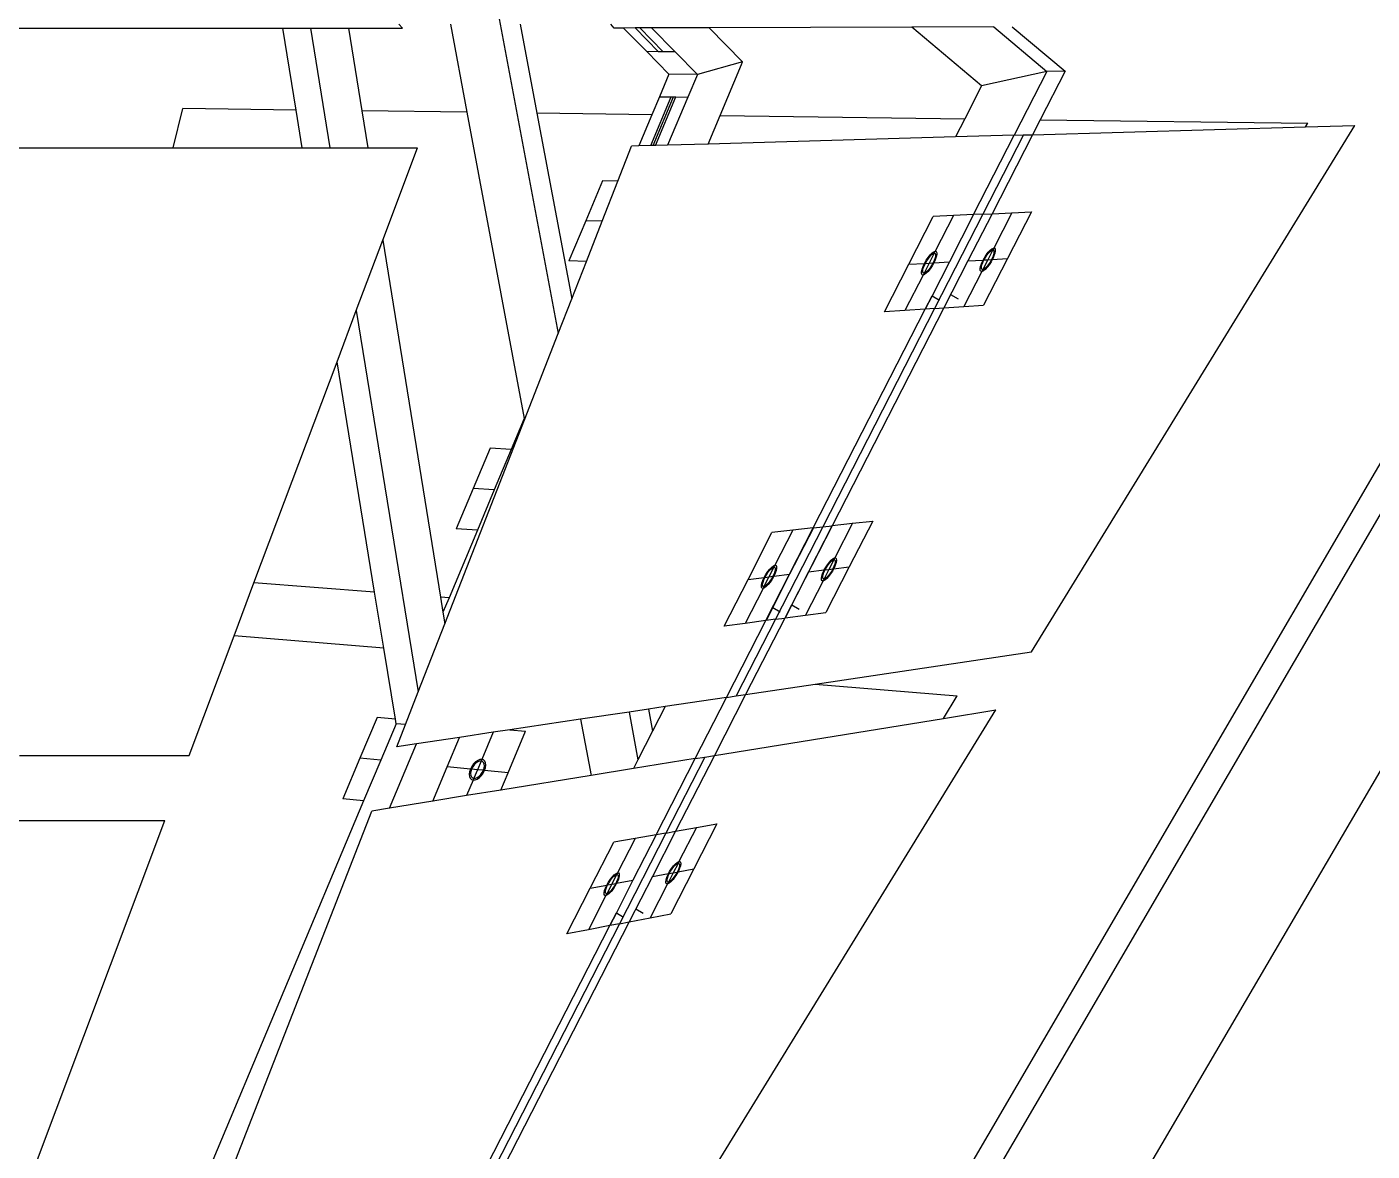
# Model space of a CAD drawing. Extents: x -61 to 68, y -78 to 75.
# Drawn here: x 21.84 to 52.44, y -1.3 to 24.27 of the extents above; entities that cross this region are included whole.
import ezdxf

# ---------------------------------------------------------------- set-up
doc = ezdxf.new("R2010")
doc.units = 0
doc.header["$MEASUREMENT"] = 0
doc.layers.get('0').update_dxf_attribs({"linetype": 'CONTINUOUS'})

msp = doc.modelspace()

# ---------------------------------------------------------------- linework, layer by layer
for p, q in [((31.955, 27.823), (33.925, 17.297)), ((17.526, 24.242), (27.658, 24.242)), ((27.961, 22.38), (27.658, 24.242)), ((27.658, 24.242), (28.288, 24.242)), ((28.288, 24.242), (28.73, 21.52)), ((28.288, 24.242), (29.154, 24.242)), ((29.154, 24.242), (29.458, 22.361)), ((29.154, 24.242), (30.38, 24.242)), ((30.38, 24.242), (30.3, 24.338)), ((31.472, 24.337), (31.848, 22.33)), ((33.062, 24.334), (33.441, 22.309)), ((35.199, 24.246), (35.122, 24.331)), ((35.409, 24.247), (35.199, 24.246)), ((35.676, 24.248), (35.409, 24.247)), ((35.938, 23.71), (35.409, 24.247)), ((35.676, 24.248), (36.207, 23.709)), ((35.783, 24.248), (35.676, 24.248)), ((36.051, 24.249), (35.783, 24.248)), ((35.783, 24.248), (36.315, 23.708)), ((37.36, 24.254), (36.051, 24.249)), ((36.585, 23.707), (36.051, 24.249)), ((41.973, 24.269), (37.36, 24.254)), ((37.36, 24.254), (38.12, 23.477)), ((43.838, 24.275), (41.973, 24.269)), ((43.557, 22.928), (41.973, 24.269)), ((43.838, 24.275), (45.043, 23.258)), ((44.256, 24.277), (45.457, 23.264)), ((36.444, 23.197), (35.938, 23.71)), ((36.207, 23.709), (35.938, 23.71)), ((36.315, 23.708), (36.207, 23.709)), ((36.585, 23.707), (36.315, 23.708)), ((37.091, 23.192), (36.585, 23.707)), ((38.12, 23.477), (37.091, 23.192)), ((37.608, 22.255), (38.093, 23.415)), ((38.093, 23.415), (38.12, 23.477)), ((45.457, 23.264), (44.892, 22.161)), ((45.457, 23.264), (45.043, 23.258)), ((36.444, 23.197), (36.227, 22.682)), ((37.091, 23.192), (36.444, 23.197)), ((37.091, 23.192), (36.874, 22.675)), ((45.043, 23.258), (43.557, 22.928)), ((45.043, 23.258), (44.301, 21.808)), ((36.03, 21.571), (36.496, 22.679)), ((36.227, 22.682), (36.057, 22.275)), ((36.085, 21.572), (36.55, 22.678)), ((36.14, 21.574), (36.604, 22.678)), ((36.227, 22.682), (36.496, 22.679)), ((36.874, 22.675), (36.415, 21.582)), ((36.496, 22.679), (36.604, 22.678)), ((36.604, 22.678), (36.874, 22.675)), ((43.557, 22.928), (43.178, 22.183)), ((58.135, 22.622), (12.193, -56.04)), ((57.47, 22.646), (12.201, -54.901)), ((25.162, 21.52), (25.388, 22.413)), ((27.961, 22.38), (25.388, 22.413)), ((28.102, 21.52), (27.961, 22.38)), ((31.848, 22.33), (29.458, 22.361)), ((29.458, 22.361), (29.594, 21.52)), ((31.848, 22.33), (33.152, 15.361)), ((36.057, 22.275), (33.441, 22.309)), ((33.441, 22.309), (34.233, 18.083)), ((36.057, 22.275), (35.757, 21.563)), ((37.337, 21.608), (37.608, 22.255)), ((37.608, 22.255), (43.178, 22.183)), ((43.178, 22.183), (42.967, 21.77)), ((44.892, 22.161), (44.717, 21.82)), ((44.892, 22.161), (50.977, 22.082)), ((50.926, 21.998), (50.977, 22.082)), ((42.967, 21.77), (37.337, 21.608)), ((44.301, 21.808), (42.967, 21.77)), ((43.377, 20.003), (44.301, 21.808)), ((44.509, 21.814), (43.587, 20.013)), ((44.717, 21.82), (43.796, 20.022)), ((44.301, 21.808), (44.509, 21.814)), ((44.509, 21.814), (44.717, 21.82)), ((44.693, 10.057), (52.048, 22.03)), ((44.717, 21.82), (50.926, 21.998)), ((50.926, 21.998), (52.048, 22.03)), ((21.182, 21.52), (25.162, 21.52)), ((25.162, 21.52), (28.102, 21.52)), ((28.102, 21.52), (28.73, 21.52)), ((28.73, 21.52), (29.594, 21.52)), ((29.594, 21.52), (30.723, 21.52)), ((29.934, 19.42), (30.723, 21.52)), ((35.279, 20.761), (35.59, 21.558)), ((35.757, 21.563), (35.59, 21.558)), ((36.03, 21.571), (35.757, 21.563)), ((36.14, 21.574), (36.03, 21.571)), ((36.415, 21.582), (36.14, 21.574)), ((37.337, 21.608), (36.415, 21.582)), ((34.935, 20.769), (34.553, 19.86)), ((34.923, 19.85), (35.279, 20.761)), ((35.279, 20.761), (34.935, 20.769)), ((41.903, 18.872), (42.458, 19.96)), ((42.92, 19.982), (42.458, 19.96)), ((43.587, 20.013), (42.487, 17.864)), ((42.92, 19.982), (42.505, 19.169)), ((43.377, 20.003), (42.825, 18.924)), ((43.377, 20.003), (42.92, 19.982)), ((43.796, 20.022), (43.246, 18.949)), ((43.587, 20.013), (43.377, 20.003)), ((43.587, 20.013), (43.796, 20.022)), ((43.796, 20.022), (44.246, 20.043)), ((44.246, 20.043), (43.834, 19.24)), ((44.691, 20.064), (44.145, 19)), ((44.246, 20.043), (44.691, 20.064)), ((34.553, 19.86), (34.169, 18.949)), ((34.923, 19.85), (34.553, 19.86)), ((34.566, 18.937), (34.923, 19.85)), ((29.332, 17.818), (29.934, 19.42)), ((29.934, 19.42), (31.246, 11.301)), ((42.299, 18.962), (42.343, 19.028)), ((42.31, 18.952), (42.347, 19.007)), ((42.343, 19.028), (42.389, 19.085)), ((42.347, 19.007), (42.385, 19.054)), ((42.482, 19.124), (42.366, 18.898)), ((42.385, 19.054), (42.422, 19.091)), ((42.389, 19.085), (42.433, 19.129)), ((42.422, 19.091), (42.455, 19.115)), ((42.433, 19.129), (42.472, 19.158)), ((42.455, 19.115), (42.482, 19.124)), ((42.472, 19.158), (42.505, 19.169)), ((42.505, 19.169), (42.482, 19.124)), ((42.482, 19.124), (42.501, 19.117)), ((42.501, 19.015), (42.482, 18.961)), ((42.501, 19.117), (42.51, 19.096)), ((42.511, 19.061), (42.501, 19.015)), ((42.505, 19.169), (42.527, 19.161)), ((42.528, 19.039), (42.505, 18.974)), ((42.51, 19.096), (42.511, 19.061)), ((42.527, 19.161), (42.539, 19.135)), ((42.539, 19.094), (42.528, 19.039)), ((42.539, 19.135), (42.539, 19.094)), ((43.594, 18.969), (43.622, 19.021)), ((44.145, 19), (43.6, 17.939)), ((43.611, 18.97), (43.644, 19.027)), ((43.622, 19.021), (43.665, 19.087)), ((43.644, 19.027), (43.68, 19.081)), ((43.665, 19.087), (43.71, 19.146)), ((43.68, 19.081), (43.717, 19.128)), ((43.812, 19.197), (43.698, 18.975)), ((43.698, 18.975), (43.784, 18.979)), ((43.71, 19.146), (43.754, 19.193)), ((43.717, 19.128), (43.753, 19.165)), ((43.784, 18.979), (43.752, 18.922)), ((43.753, 19.165), (43.785, 19.188)), ((43.754, 19.193), (43.794, 19.225)), ((43.801, 18.98), (43.773, 18.929)), ((43.811, 19.037), (43.784, 18.979)), ((43.784, 18.979), (43.801, 18.98)), ((43.785, 19.188), (43.812, 19.197)), ((43.794, 19.225), (43.827, 19.24)), ((43.801, 18.98), (44.145, 19)), ((43.81, 18.998), (43.801, 18.98)), ((43.84, 19.066), (43.81, 18.998)), ((43.829, 19.09), (43.811, 19.037)), ((43.834, 19.24), (43.812, 19.197)), ((43.812, 19.197), (43.83, 19.191)), ((43.827, 19.24), (43.834, 19.24)), ((43.839, 19.135), (43.829, 19.09)), ((43.83, 19.191), (43.84, 19.17)), ((43.834, 19.24), (43.852, 19.237)), ((43.84, 19.17), (43.839, 19.135)), ((43.86, 19.128), (43.84, 19.066)), ((43.852, 19.237), (43.866, 19.217)), ((43.869, 19.179), (43.86, 19.128)), ((43.866, 19.217), (43.869, 19.179)), ((34.566, 18.937), (34.169, 18.949)), ((34.233, 18.083), (34.566, 18.937)), ((41.349, 17.787), (41.903, 18.872)), ((41.903, 18.872), (42.26, 18.892)), ((42.193, 18.703), (42.205, 18.758)), ((42.193, 18.661), (42.193, 18.703)), ((42.205, 18.758), (42.228, 18.822)), ((42.222, 18.735), (42.232, 18.781)), ((42.222, 18.7), (42.222, 18.735)), ((42.232, 18.679), (42.222, 18.7)), ((42.228, 18.822), (42.26, 18.892)), ((42.251, 18.673), (42.228, 18.628)), ((42.232, 18.781), (42.251, 18.835)), ((42.251, 18.673), (42.232, 18.679)), ((42.366, 18.898), (42.251, 18.673)), ((42.251, 18.835), (42.278, 18.893)), ((42.278, 18.682), (42.251, 18.673)), ((42.26, 18.892), (42.299, 18.962)), ((42.26, 18.892), (42.278, 18.893)), ((42.278, 18.893), (42.31, 18.952)), ((42.278, 18.893), (42.366, 18.898)), ((42.311, 18.706), (42.278, 18.682)), ((42.344, 18.711), (42.3, 18.667)), ((42.348, 18.743), (42.311, 18.706)), ((42.39, 18.768), (42.344, 18.711)), ((42.386, 18.79), (42.348, 18.743)), ((42.366, 18.898), (42.455, 18.903)), ((42.422, 18.845), (42.386, 18.79)), ((42.433, 18.834), (42.39, 18.768)), ((42.455, 18.903), (42.422, 18.845)), ((42.825, 18.924), (42.432, 18.155)), ((42.473, 18.904), (42.433, 18.834)), ((42.482, 18.961), (42.455, 18.903)), ((42.455, 18.903), (42.473, 18.904)), ((42.505, 18.974), (42.473, 18.904)), ((42.473, 18.904), (42.825, 18.924)), ((43.246, 18.949), (42.698, 17.878)), ((43.562, 18.709), (43.151, 17.909)), ((43.246, 18.949), (43.594, 18.969)), ((43.526, 18.77), (43.535, 18.821)), ((43.529, 18.732), (43.526, 18.77)), ((43.543, 18.712), (43.529, 18.732)), ((43.535, 18.821), (43.555, 18.883)), ((43.562, 18.709), (43.543, 18.712)), ((43.555, 18.883), (43.585, 18.951)), ((43.556, 18.814), (43.566, 18.859)), ((43.556, 18.779), (43.556, 18.814)), ((43.565, 18.758), (43.556, 18.779)), ((43.584, 18.752), (43.562, 18.709)), ((43.568, 18.709), (43.562, 18.709)), ((43.584, 18.752), (43.565, 18.758)), ((43.566, 18.859), (43.585, 18.912)), ((43.602, 18.724), (43.568, 18.709)), ((43.698, 18.975), (43.584, 18.752)), ((43.61, 18.761), (43.584, 18.752)), ((43.585, 18.912), (43.611, 18.97)), ((43.585, 18.951), (43.594, 18.969)), ((43.594, 18.969), (43.611, 18.97)), ((43.642, 18.756), (43.602, 18.724)), ((43.642, 18.785), (43.61, 18.761)), ((43.611, 18.97), (43.698, 18.975)), ((43.678, 18.821), (43.642, 18.785)), ((43.685, 18.803), (43.642, 18.756)), ((43.715, 18.868), (43.678, 18.821)), ((43.73, 18.862), (43.685, 18.803)), ((43.752, 18.922), (43.715, 18.868)), ((43.773, 18.929), (43.73, 18.862)), ((15.277, -56.455), (59.184, 18.536)), ((42.228, 18.628), (41.815, 17.818)), ((42.205, 18.635), (42.193, 18.661)), ((42.228, 18.628), (42.205, 18.635)), ((42.261, 18.639), (42.228, 18.628)), ((42.3, 18.667), (42.261, 18.639)), ((33.925, 17.297), (34.233, 18.083)), ((42.275, 17.849), (42.432, 18.155)), ((42.432, 18.155), (42.276, 17.849)), ((42.432, 18.155), (42.602, 18.059)), ((42.854, 18.182), (43.023, 18.087)), ((28.894, 16.654), (29.332, 17.818)), ((29.332, 17.818), (30.741, 9.143)), ((39.729, 12.876), (42.275, 17.849)), ((42.487, 17.864), (39.947, 12.901)), ((42.698, 17.878), (40.159, 12.925)), ((41.815, 17.818), (41.349, 17.787)), ((42.275, 17.849), (41.815, 17.818)), ((42.487, 17.864), (42.276, 17.849)), ((42.487, 17.864), (42.698, 17.878)), ((42.698, 17.878), (43.151, 17.909)), ((43.151, 17.909), (43.6, 17.939)), ((33.158, 15.331), (33.925, 17.297)), ((27.004, 11.624), (28.894, 16.654)), ((29.748, 11.415), (28.894, 16.654)), ((31.345, 10.691), (33.158, 15.331)), ((33.152, 15.361), (32.858, 14.661)), ((33.152, 15.361), (33.158, 15.331)), ((32.376, 14.688), (31.99, 13.772)), ((32.858, 14.661), (32.376, 14.688)), ((32.858, 14.661), (32.472, 13.742)), ((31.99, 13.772), (31.604, 12.854)), ((32.472, 13.742), (31.99, 13.772)), ((32.472, 13.742), (32.086, 12.822)), ((32.086, 12.822), (31.604, 12.854)), ((39.947, 12.901), (38.87, 10.796)), ((40.159, 12.925), (39.082, 10.824)), ((39.188, 11.82), (39.729, 12.876)), ((39.732, 12.876), (39.191, 11.82)), ((39.729, 12.876), (39.262, 12.822)), ((40.162, 12.926), (39.623, 11.874)), ((39.732, 12.876), (39.729, 12.876)), ((39.732, 12.876), (39.947, 12.901)), ((39.947, 12.901), (40.159, 12.925)), ((40.159, 12.925), (40.162, 12.926)), ((40.162, 12.926), (40.623, 12.979)), ((40.623, 12.979), (40.219, 12.191)), ((41.08, 13.031), (40.545, 11.989)), ((40.623, 12.979), (41.08, 13.031)), ((32.086, 12.822), (31.441, 11.287)), ((38.244, 11.702), (38.788, 12.768)), ((39.262, 12.822), (38.788, 12.768)), ((39.262, 12.822), (38.855, 12.026)), ((38.693, 11.882), (38.738, 11.939)), ((38.833, 11.982), (38.72, 11.761)), ((38.735, 11.91), (38.772, 11.947)), ((38.738, 11.939), (38.783, 11.984)), ((38.772, 11.947), (38.805, 11.972)), ((38.783, 11.984), (38.823, 12.014)), ((38.805, 11.972), (38.833, 11.982)), ((38.823, 12.014), (38.855, 12.026)), ((38.855, 12.026), (38.833, 11.982)), ((38.833, 11.982), (38.853, 11.977)), ((38.853, 11.977), (38.863, 11.958)), ((38.855, 12.026), (38.879, 12.021)), ((38.863, 11.958), (38.864, 11.925)), ((38.879, 12.021), (38.892, 11.997)), ((38.893, 11.958), (38.882, 11.905)), ((38.892, 11.997), (38.893, 11.958)), ((39.98, 11.918), (40.008, 11.969)), ((39.997, 11.92), (40.029, 11.977)), ((40.008, 11.969), (40.05, 12.035)), ((40.545, 11.989), (40.011, 10.949)), ((40.029, 11.977), (40.065, 12.031)), ((40.05, 12.035), (40.094, 12.094)), ((40.065, 12.031), (40.102, 12.078)), ((40.198, 12.149), (40.086, 11.931)), ((40.086, 11.931), (40.175, 11.942)), ((40.094, 12.094), (40.138, 12.141)), ((40.102, 12.078), (40.138, 12.115)), ((40.138, 12.141), (40.179, 12.175)), ((40.138, 12.115), (40.171, 12.139)), ((40.175, 11.942), (40.143, 11.886)), ((40.192, 11.945), (40.164, 11.894)), ((40.171, 12.139), (40.198, 12.149)), ((40.2, 11.998), (40.175, 11.942)), ((40.175, 11.942), (40.192, 11.945)), ((40.179, 12.175), (40.213, 12.191)), ((40.192, 11.945), (40.545, 11.989)), ((40.201, 11.962), (40.192, 11.945)), ((40.219, 12.191), (40.198, 12.149)), ((40.198, 12.149), (40.217, 12.145)), ((40.219, 12.05), (40.2, 11.998)), ((40.23, 12.028), (40.201, 11.962)), ((40.213, 12.191), (40.219, 12.191)), ((40.217, 12.145), (40.227, 12.126)), ((40.219, 12.191), (40.238, 12.19)), ((40.228, 12.093), (40.219, 12.05)), ((40.227, 12.126), (40.228, 12.093)), ((40.249, 12.088), (40.23, 12.028)), ((40.238, 12.19), (40.253, 12.172)), ((40.257, 12.137), (40.249, 12.088)), ((40.253, 12.172), (40.257, 12.137)), ((37.702, 10.639), (38.244, 11.702)), ((38.244, 11.702), (38.611, 11.748)), ((38.558, 11.617), (38.579, 11.68)), ((38.576, 11.597), (38.585, 11.641)), ((38.579, 11.68), (38.611, 11.748)), ((38.585, 11.641), (38.603, 11.693)), ((38.603, 11.693), (38.629, 11.75)), ((38.72, 11.761), (38.607, 11.541)), ((38.611, 11.748), (38.649, 11.817)), ((38.611, 11.748), (38.629, 11.75)), ((38.629, 11.75), (38.661, 11.808)), ((38.629, 11.75), (38.72, 11.761)), ((38.649, 11.817), (38.693, 11.882)), ((38.649, 10.766), (39.188, 11.82)), ((39.191, 11.82), (38.653, 10.767)), ((38.661, 11.808), (38.698, 11.862)), ((38.698, 11.862), (38.735, 11.91)), ((38.747, 11.641), (38.702, 11.584)), ((38.742, 11.661), (38.705, 11.613)), ((38.72, 11.761), (38.811, 11.773)), ((38.779, 11.715), (38.742, 11.661)), ((38.79, 11.706), (38.747, 11.641)), ((38.811, 11.773), (38.779, 11.715)), ((38.829, 11.775), (38.79, 11.706)), ((38.837, 11.829), (38.811, 11.773)), ((38.811, 11.773), (38.829, 11.775)), ((38.86, 11.843), (38.829, 11.775)), ((38.829, 11.775), (39.188, 11.82)), ((38.855, 11.881), (38.837, 11.829)), ((38.864, 11.925), (38.855, 11.881)), ((38.882, 11.905), (38.86, 11.843)), ((39.623, 11.874), (39.086, 10.825)), ((39.188, 11.82), (39.191, 11.82)), ((39.953, 11.672), (39.551, 10.887)), ((39.623, 11.874), (39.98, 11.918)), ((39.915, 11.726), (39.923, 11.775)), ((39.919, 11.691), (39.915, 11.726)), ((39.934, 11.672), (39.919, 11.691)), ((39.923, 11.775), (39.942, 11.835)), ((39.953, 11.672), (39.934, 11.672)), ((39.942, 11.835), (39.971, 11.901)), ((39.944, 11.769), (39.953, 11.813)), ((39.945, 11.737), (39.944, 11.769)), ((39.955, 11.718), (39.945, 11.737)), ((39.953, 11.813), (39.971, 11.864)), ((39.974, 11.714), (39.953, 11.672)), ((39.959, 11.672), (39.953, 11.672)), ((39.974, 11.714), (39.955, 11.718)), ((39.993, 11.688), (39.959, 11.672)), ((39.971, 11.864), (39.997, 11.92)), ((39.971, 11.901), (39.98, 11.918)), ((40.086, 11.931), (39.974, 11.714)), ((40.001, 11.724), (39.974, 11.714)), ((39.98, 11.918), (39.997, 11.92)), ((40.034, 11.722), (39.993, 11.688)), ((39.997, 11.92), (40.086, 11.931)), ((40.034, 11.748), (40.001, 11.724)), ((40.07, 11.785), (40.034, 11.748)), ((40.078, 11.769), (40.034, 11.722)), ((40.107, 11.832), (40.07, 11.785)), ((40.122, 11.828), (40.078, 11.769)), ((40.143, 11.886), (40.107, 11.832)), ((40.164, 11.894), (40.122, 11.828)), ((26.552, 10.42), (27.004, 11.624)), ((29.748, 11.415), (27.004, 11.624)), ((29.956, 10.136), (29.748, 11.415)), ((38.585, 11.497), (38.18, 10.703)), ((38.547, 11.564), (38.558, 11.617)), ((38.548, 11.525), (38.547, 11.564)), ((38.561, 11.502), (38.548, 11.525)), ((38.585, 11.497), (38.561, 11.502)), ((38.577, 11.564), (38.576, 11.597)), ((38.588, 11.545), (38.577, 11.564)), ((38.607, 11.541), (38.585, 11.497)), ((38.618, 11.509), (38.585, 11.497)), ((38.607, 11.541), (38.588, 11.545)), ((38.635, 11.551), (38.607, 11.541)), ((38.658, 11.539), (38.618, 11.509)), ((38.668, 11.576), (38.635, 11.551)), ((38.702, 11.584), (38.658, 11.539)), ((38.705, 11.613), (38.668, 11.576)), ((31.441, 11.287), (31.246, 11.301)), ((31.246, 11.301), (31.302, 10.956)), ((31.441, 11.287), (31.302, 10.956)), ((38.806, 11.066), (38.973, 10.969)), ((39.238, 11.123), (39.404, 11.026)), ((31.302, 10.956), (31.345, 10.691)), ((37.754, 9.018), (38.649, 10.766)), ((38.87, 10.796), (37.977, 9.052)), ((38.649, 10.766), (38.18, 10.703)), ((39.082, 10.824), (38.19, 9.084)), ((38.653, 10.767), (38.649, 10.766)), ((38.87, 10.796), (38.653, 10.767)), ((38.87, 10.796), (39.082, 10.824)), ((39.082, 10.824), (39.086, 10.825)), ((39.086, 10.825), (39.551, 10.887)), ((39.551, 10.887), (40.011, 10.949)), ((25.529, 7.697), (26.552, 10.42)), ((29.956, 10.136), (26.552, 10.42)), ((30.741, 9.143), (31.345, 10.691)), ((38.18, 10.703), (37.702, 10.639)), ((30.22, 8.52), (29.956, 10.136)), ((39.769, 9.32), (44.693, 10.057)), ((38.19, 9.084), (39.769, 9.32)), ((39.769, 9.32), (43.002, 9.051)), ((30.45, 8.399), (30.741, 9.143)), ((37.754, 9.018), (36.357, 8.809)), ((37.042, 7.626), (37.754, 9.018)), ((38.19, 9.084), (37.479, 7.697)), ((37.754, 9.018), (37.977, 9.052)), ((37.977, 9.052), (38.19, 9.084)), ((42.69, 8.541), (43.002, 9.051)), ((32.592, -9.645), (43.881, 8.734)), ((35.537, 8.686), (34.432, 8.521)), ((35.979, 8.753), (35.537, 8.686)), ((35.537, 8.686), (35.74, 7.6)), ((36.357, 8.809), (35.979, 8.753)), ((35.979, 8.753), (36.073, 8.252)), ((36.357, 8.809), (36.073, 8.252)), ((42.69, 8.541), (43.881, 8.734)), ((29.803, 8.559), (29.414, 7.635)), ((30.22, 8.52), (29.803, 8.559)), ((30.236, 8.418), (29.888, 7.589)), ((30.236, 8.418), (30.22, 8.52)), ((30.45, 8.399), (30.236, 8.418)), ((30.253, 7.895), (30.45, 8.399)), ((32.822, 8.28), (32.445, 8.224)), ((34.432, 8.521), (32.822, 8.28)), ((32.822, 8.28), (33.178, 8.247)), ((34.432, 8.521), (34.672, 7.242)), ((37.479, 7.697), (42.69, 8.541)), ((30.087, 6.5), (30.701, 7.962)), ((30.701, 7.962), (30.253, 7.895)), ((31.68, 8.109), (30.701, 7.962)), ((31.4, 7.441), (31.68, 8.109)), ((32.445, 8.224), (31.68, 8.109)), ((32.445, 8.224), (32.187, 7.608)), ((32.784, 7.305), (33.178, 8.247)), ((36.073, 8.252), (35.74, 7.6)), ((21.671, 7.696), (25.529, 7.697)), ((37.261, 7.662), (36.376, 5.933)), ((37.479, 7.697), (36.595, 5.972)), ((37.042, 7.626), (37.261, 7.662)), ((37.261, 7.662), (37.479, 7.697)), ((29.414, 7.635), (29.025, 6.711)), ((29.888, 7.589), (29.414, 7.635)), ((29.888, 7.589), (29.499, 6.662)), ((31.073, 6.66), (31.4, 7.441)), ((31.929, 7.389), (31.4, 7.441)), ((31.929, 7.389), (31.909, 7.328)), ((31.96, 7.449), (31.929, 7.389)), ((31.955, 7.386), (31.929, 7.389)), ((31.955, 7.386), (31.939, 7.335)), ((31.981, 7.437), (31.955, 7.386)), ((32.089, 7.373), (31.955, 7.386)), ((31.999, 7.504), (31.96, 7.449)), ((32.014, 7.482), (31.981, 7.437)), ((32.045, 7.55), (31.999, 7.504)), ((32.089, 7.373), (32.007, 7.178)), ((32.052, 7.521), (32.014, 7.482)), ((32.094, 7.584), (32.045, 7.55)), ((32.093, 7.549), (32.052, 7.521)), ((32.17, 7.569), (32.089, 7.373)), ((32.222, 7.36), (32.089, 7.373)), ((32.133, 7.566), (32.093, 7.549)), ((32.142, 7.604), (32.094, 7.584)), ((32.17, 7.569), (32.133, 7.566)), ((32.187, 7.608), (32.142, 7.604)), ((32.187, 7.608), (32.17, 7.569)), ((32.202, 7.559), (32.17, 7.569)), ((32.225, 7.596), (32.187, 7.608)), ((32.196, 7.31), (32.222, 7.36)), ((32.226, 7.536), (32.202, 7.559)), ((32.218, 7.298), (32.248, 7.358)), ((32.222, 7.36), (32.238, 7.411)), ((32.248, 7.358), (32.222, 7.36)), ((32.254, 7.569), (32.225, 7.596)), ((32.241, 7.503), (32.226, 7.536)), ((32.238, 7.411), (32.245, 7.46)), ((32.245, 7.46), (32.241, 7.503)), ((32.248, 7.358), (32.268, 7.419)), ((32.784, 7.305), (32.248, 7.358)), ((32.271, 7.528), (32.254, 7.569)), ((32.268, 7.419), (32.276, 7.477)), ((32.276, 7.477), (32.271, 7.528)), ((35.638, 7.399), (34.672, 7.242)), ((37.042, 7.626), (35.638, 7.399)), ((35.74, 7.6), (35.638, 7.399)), ((36.155, 5.894), (37.042, 7.626)), ((31.99, 7.139), (31.841, 6.784)), ((31.909, 7.328), (31.901, 7.27)), ((31.901, 7.27), (31.906, 7.219)), ((31.906, 7.219), (31.924, 7.178)), ((31.924, 7.178), (31.952, 7.151)), ((31.939, 7.335), (31.932, 7.287)), ((31.932, 7.287), (31.937, 7.244)), ((31.937, 7.244), (31.951, 7.211)), ((31.951, 7.211), (31.975, 7.188)), ((31.952, 7.151), (31.99, 7.139)), ((31.975, 7.188), (32.007, 7.178)), ((32.007, 7.178), (31.99, 7.139)), ((31.99, 7.139), (32.035, 7.143)), ((32.007, 7.178), (32.044, 7.181)), ((32.035, 7.143), (32.083, 7.162)), ((32.044, 7.181), (32.084, 7.198)), ((32.083, 7.162), (32.132, 7.196)), ((32.084, 7.198), (32.125, 7.226)), ((32.125, 7.226), (32.163, 7.264)), ((32.132, 7.196), (32.178, 7.243)), ((32.163, 7.264), (32.196, 7.31)), ((32.178, 7.243), (32.218, 7.298)), ((32.618, 6.91), (32.784, 7.305)), ((34.672, 7.242), (32.618, 6.91)), ((31.841, 6.784), (31.073, 6.66)), ((32.618, 6.91), (31.841, 6.784)), ((24.602, -6.574), (29.683, 6.434)), ((29.499, 6.662), (25.053, -3.923)), ((29.499, 6.662), (29.025, 6.711)), ((30.087, 6.5), (29.683, 6.434)), ((31.073, 6.66), (30.087, 6.5)), ((20.115, -6.712), (24.974, 6.22)), ((21.298, 6.219), (24.974, 6.22)), ((37.537, 6.139), (37.013, 5.117)), ((37.069, 6.056), (37.537, 6.139)), ((36.376, 5.933), (35.32, 3.871)), ((36.155, 5.894), (35.625, 4.859)), ((36.155, 5.894), (35.675, 5.809)), ((36.595, 5.972), (36.068, 4.941)), ((36.376, 5.933), (36.155, 5.894)), ((36.376, 5.933), (36.595, 5.972)), ((36.595, 5.972), (37.069, 6.056)), ((37.069, 6.056), (36.673, 5.284)), ((34.656, 4.679), (35.189, 5.723)), ((35.675, 5.809), (35.189, 5.723)), ((35.675, 5.809), (35.276, 5.029)), ((36.652, 5.243), (36.543, 5.029)), ((36.547, 5.183), (36.591, 5.231)), ((36.556, 5.169), (36.592, 5.206)), ((36.591, 5.231), (36.632, 5.266)), ((36.592, 5.206), (36.625, 5.231)), ((36.625, 5.231), (36.652, 5.243)), ((36.632, 5.266), (36.666, 5.284)), ((36.673, 5.284), (36.652, 5.243)), ((36.652, 5.243), (36.672, 5.24)), ((36.666, 5.284), (36.673, 5.284)), ((36.672, 5.24), (36.683, 5.223)), ((36.673, 5.284), (36.693, 5.285)), ((36.683, 5.223), (36.684, 5.192)), ((36.693, 5.285), (36.709, 5.268)), ((36.713, 5.235), (36.706, 5.189)), ((36.709, 5.268), (36.713, 5.235)), ((35.113, 4.881), (35.158, 4.938)), ((35.118, 4.863), (35.156, 4.91)), ((35.254, 4.986), (35.143, 4.769)), ((35.156, 4.91), (35.193, 4.948)), ((35.158, 4.938), (35.202, 4.984)), ((35.193, 4.948), (35.226, 4.974)), ((35.202, 4.984), (35.243, 5.015)), ((35.226, 4.974), (35.254, 4.986)), ((35.243, 5.015), (35.276, 5.029)), ((35.276, 5.029), (35.254, 4.986)), ((35.254, 4.986), (35.274, 4.983)), ((35.274, 4.983), (35.286, 4.965)), ((35.276, 5.029), (35.3, 5.026)), ((35.287, 4.935), (35.279, 4.893)), ((35.286, 4.965), (35.287, 4.935)), ((35.307, 4.917), (35.286, 4.857)), ((35.3, 5.026), (35.314, 5.005)), ((35.316, 4.968), (35.307, 4.917)), ((35.314, 5.005), (35.316, 4.968)), ((36.068, 4.941), (35.542, 3.914)), ((36.068, 4.941), (36.434, 5.009)), ((36.379, 4.87), (36.397, 4.928)), ((36.397, 4.928), (36.425, 4.992)), ((36.401, 4.866), (36.409, 4.908)), ((36.409, 4.908), (36.426, 4.958)), ((36.425, 4.992), (36.434, 5.009)), ((36.426, 4.958), (36.452, 5.013)), ((36.543, 5.029), (36.433, 4.816)), ((36.434, 5.009), (36.461, 5.059)), ((36.434, 5.009), (36.452, 5.013)), ((36.452, 5.013), (36.483, 5.068)), ((36.452, 5.013), (36.543, 5.029)), ((36.461, 5.059), (36.503, 5.125)), ((36.483, 5.068), (36.519, 5.122)), ((37.013, 5.117), (36.49, 4.098)), ((36.503, 5.125), (36.547, 5.183)), ((36.519, 5.122), (36.556, 5.169)), ((36.566, 4.937), (36.529, 4.891)), ((36.582, 4.935), (36.538, 4.876)), ((36.543, 5.029), (36.633, 5.046)), ((36.602, 4.991), (36.566, 4.937)), ((36.624, 5), (36.582, 4.935)), ((36.633, 5.046), (36.602, 4.991)), ((36.651, 5.05), (36.624, 5)), ((36.659, 5.101), (36.633, 5.046)), ((36.633, 5.046), (36.651, 5.05)), ((36.651, 5.05), (37.013, 5.117)), ((36.66, 5.067), (36.651, 5.05)), ((36.676, 5.151), (36.659, 5.101)), ((36.688, 5.131), (36.66, 5.067)), ((36.684, 5.192), (36.676, 5.151)), ((36.706, 5.189), (36.688, 5.131)), ((34.125, 3.638), (34.656, 4.679)), ((34.656, 4.679), (35.031, 4.749)), ((34.97, 4.571), (34.98, 4.622)), ((34.98, 4.622), (35.001, 4.682)), ((34.999, 4.604), (35.007, 4.646)), ((35.001, 4.573), (34.999, 4.604)), ((35.001, 4.682), (35.031, 4.749)), ((35.007, 4.646), (35.025, 4.697)), ((35.025, 4.697), (35.05, 4.752)), ((35.031, 4.749), (35.07, 4.817)), ((35.031, 4.749), (35.05, 4.752)), ((35.143, 4.769), (35.033, 4.553)), ((35.05, 4.752), (35.082, 4.809)), ((35.05, 4.752), (35.143, 4.769)), ((35.094, 4.591), (35.061, 4.565)), ((35.07, 4.817), (35.113, 4.881)), ((35.082, 4.809), (35.118, 4.863)), ((35.129, 4.601), (35.085, 4.555)), ((35.131, 4.629), (35.094, 4.591)), ((35.174, 4.658), (35.129, 4.601)), ((35.169, 4.676), (35.131, 4.629)), ((35.143, 4.769), (35.237, 4.787)), ((35.205, 4.73), (35.169, 4.676)), ((35.217, 4.722), (35.174, 4.658)), ((35.237, 4.787), (35.205, 4.73)), ((35.255, 4.79), (35.217, 4.722)), ((35.262, 4.842), (35.237, 4.787)), ((35.237, 4.787), (35.255, 4.79)), ((35.625, 4.859), (35.248, 4.12)), ((35.255, 4.79), (35.625, 4.859)), ((35.286, 4.857), (35.255, 4.79)), ((35.279, 4.893), (35.262, 4.842)), ((36.412, 4.775), (36.018, 4.006)), ((36.372, 4.823), (36.379, 4.87)), ((36.377, 4.791), (36.372, 4.823)), ((36.393, 4.774), (36.377, 4.791)), ((36.412, 4.775), (36.393, 4.774)), ((36.402, 4.836), (36.401, 4.866)), ((36.413, 4.819), (36.402, 4.836)), ((36.433, 4.816), (36.412, 4.775)), ((36.419, 4.775), (36.412, 4.775)), ((36.433, 4.816), (36.413, 4.819)), ((36.453, 4.794), (36.419, 4.775)), ((36.46, 4.828), (36.433, 4.816)), ((36.494, 4.828), (36.453, 4.794)), ((36.493, 4.853), (36.46, 4.828)), ((36.529, 4.891), (36.493, 4.853)), ((36.538, 4.876), (36.494, 4.828)), ((35.011, 4.51), (34.614, 3.733)), ((34.973, 4.534), (34.97, 4.571)), ((34.986, 4.513), (34.973, 4.534)), ((35.011, 4.51), (34.986, 4.513)), ((35.013, 4.556), (35.001, 4.573)), ((35.033, 4.553), (35.011, 4.51)), ((35.044, 4.524), (35.011, 4.51)), ((35.033, 4.553), (35.013, 4.556)), ((35.061, 4.565), (35.033, 4.553)), ((35.085, 4.555), (35.044, 4.524)), ((35.097, 3.827), (35.248, 4.12)), ((35.248, 4.12), (35.098, 3.827)), ((35.248, 4.12), (35.412, 4.022)), ((35.542, 3.914), (36.018, 4.006)), ((35.691, 4.205), (35.855, 4.108)), ((36.018, 4.006), (36.49, 4.098)), ((29.221, -7.652), (35.097, 3.827)), ((35.32, 3.871), (29.457, -7.585)), ((35.542, 3.914), (29.681, -7.521)), ((34.614, 3.733), (34.125, 3.638)), ((35.097, 3.827), (34.614, 3.733)), ((35.098, 3.827), (35.097, 3.827)), ((35.32, 3.871), (35.098, 3.827)), ((35.32, 3.871), (35.542, 3.914))]:
    msp.add_line(p, q)

doc.saveas('drawing.dxf')
